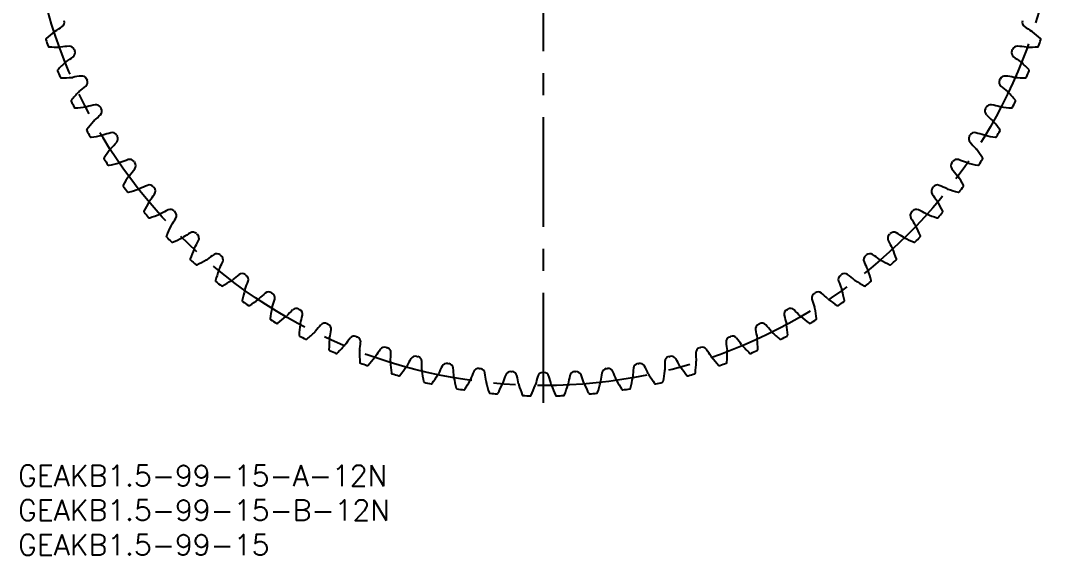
# Model space of a CAD drawing. Extents: x -1 to 234, y -13 to 176.
# Drawn here: x 0.4 to 150, y -13 to 64.2 of the extents above; entities that cross this region are included whole.
import ezdxf

# ---------------------------------------------------------------- set-up
doc = ezdxf.new("R2010")
doc.units = 0
doc.header["$LTSCALE"] = 0.5
doc.linetypes.add('CENTER', pattern=[50.8, 31.75, -6.35, 6.35, -6.35])
for name, color, linetype in [('MSM_CENTER', 1, 'CENTER'), ('MSM_CONTINUOUS', 7, 'CONTINUOUS'), ('MSM_PART_NUMBER', 7, 'CONTINUOUS')]:
    doc.layers.add(name, color=color, linetype=linetype)
doc.styles.get("Standard").update_dxf_attribs({"font": 'txt.shx', "height": 1, "bigfont": 'bigfont.shx'})

# ---------------------------------------------------------------- blocks, each defined once
blk = doc.blocks.new('*U2')
at = {"layer": 'MSM_PART_NUMBER'}
blk.add_text('GEAKB1.5-99-15-A-12N', height=3, dxfattribs=at).set_placement((0, -3))
blk = doc.blocks.new('*U3')
at = {"layer": 'MSM_PART_NUMBER'}
blk.add_text('GEAKB1.5-99-15-B-12N', height=3, dxfattribs=at).set_placement((0, -8))
blk = doc.blocks.new('*U4')
at = {"layer": 'MSM_PART_NUMBER'}
blk.add_text('GEAKB1.5-99-15', height=3, dxfattribs=at).set_placement((0, -13))

msp = doc.modelspace()

# ---------------------------------------------------------------- linework, layer by layer
at = {"layer": 'MSM_CENTER'}
msp.add_line((75.75, 9), (75.75, 162.5), dxfattribs=at)
msp.add_circle((75.75, 85.75), 74.25, dxfattribs=at)
at = {"layer": 'MSM_CONTINUOUS'}
for centre, radius, start, end in [((-5.99, 81.53), 22, 300.9787, 304.1736), ((5.95, 63.95), 0.75, 304.1736, 17.3431), ((145.55, 63.95), 0.75, 162.6569, 235.8264), ((157.49, 81.53), 22, 235.8264, 239.0213), ((4.15, 61.5), 0.15, 131.6883, 198.7115), ((75.75, 85.75), 75.75, 198.7114, 199.4704), ((20.51, 43.13), 24.75, 128.1818, 131.6883), ((5.98, 61.6), 1.25, 120.9266, 128.1818), ((145.52, 61.6), 1.25, 51.8182, 59.0734), ((130.99, 43.13), 24.75, 48.3117, 51.8182), ((75.75, 85.75), 75.75, 340.5296, 341.2886), ((147.35, 61.5), 0.15, 341.2886, 48.3118), ((4.47, 60.55), 0.15, 199.4704, 266.4935), ((5.98, 85.11), 24.75, 266.4935, 270), ((5.98, 61.6), 1.25, 270, 277.2553), ((8.89, 38.54), 22, 94.0082, 97.2031), ((7.41, 59.74), 0.75, 20.8387, 94.0082), ((75.75, 85.75), 72.38, 200.8387, 200.9795), ((75.75, 85.75), 72.38, 339.0205, 339.1613), ((144.09, 59.74), 0.75, 85.9918, 159.1613), ((142.61, 38.54), 22, 82.7969, 85.9918), ((145.52, 61.6), 1.25, 262.7447, 270), ((145.52, 85.11), 24.75, 270, 273.5065), ((147.03, 60.55), 0.15, 273.5065, 340.5295), ((-5.55, 76.36), 22, 304.615, 307.81), ((7.47, 59.57), 0.75, 307.81, 20.9795), ((144.03, 59.57), 0.75, 159.0205, 232.19), ((157.05, 76.36), 22, 232.19, 235.385), ((5.83, 57), 0.15, 135.3246, 202.3479), ((75.75, 85.75), 75.75, 202.3478, 203.1067), ((23.32, 39.71), 24.75, 131.8182, 135.3246), ((7.65, 57.23), 1.25, 124.5629, 131.8182), ((143.85, 57.23), 1.25, 48.1818, 55.4371), ((128.18, 39.71), 24.75, 44.6754, 48.1818), ((75.75, 85.75), 75.75, 336.8933, 337.6522), ((145.67, 57), 0.15, 337.6522, 44.6754), ((6.21, 56.08), 0.15, 203.1067, 270.1299), ((6.16, 80.68), 24.75, 270.1299, 273.6364), ((7.65, 57.23), 1.25, 273.6364, 280.8916), ((12.02, 34.39), 22, 97.6446, 100.8395), ((9.2, 55.45), 0.75, 24.4751, 97.6446), ((9.27, 55.29), 0.75, 311.4463, 24.6158), ((75.75, 85.75), 72.38, 204.4751, 204.6158), ((142.23, 55.29), 0.75, 155.3842, 228.5536), ((75.75, 85.75), 72.38, 335.3842, 335.5249), ((142.3, 55.45), 0.75, 82.3555, 155.5249), ((139.48, 34.39), 22, 79.1605, 82.3554), ((143.85, 57.23), 1.25, 259.1084, 266.3637), ((145.34, 80.68), 24.75, 266.3636, 269.8701), ((145.29, 56.08), 0.15, 269.8701, 336.8932), ((9.6, 52.96), 1.25, 128.1993, 135.4546), ((-4.8, 71.22), 22, 308.2514, 311.4463), ((156.3, 71.22), 22, 228.5537, 231.7486), ((141.9, 52.96), 1.25, 44.5455, 51.8007), ((7.79, 52.63), 0.15, 138.961, 205.9842), ((75.75, 85.75), 75.75, 205.9842, 206.7431), ((26.35, 36.48), 24.75, 135.4545, 138.961), ((125.15, 36.48), 24.75, 41.039, 44.5455), ((75.75, 85.75), 75.75, 333.2569, 334.0158), ((143.71, 52.63), 0.15, 334.0158, 41.0391), ((8.24, 51.73), 0.15, 206.7431, 273.7662), ((6.62, 76.28), 24.75, 273.7663, 277.2727), ((9.6, 52.96), 1.25, 277.2727, 284.528), ((15.41, 30.45), 22, 101.2809, 104.4759), ((11.25, 51.29), 0.75, 28.1114, 101.2809), ((11.34, 51.14), 0.75, 315.0827, 28.2522), ((75.75, 85.75), 72.38, 208.1114, 208.2522), ((140.16, 51.14), 0.75, 151.7478, 224.9173), ((75.75, 85.75), 72.38, 331.7478, 331.8886), ((140.25, 51.29), 0.75, 78.7191, 151.8886), ((136.09, 30.45), 22, 75.5241, 78.7191), ((141.9, 52.96), 1.25, 255.472, 262.7273), ((144.88, 76.28), 24.75, 262.7273, 266.2337), ((143.26, 51.73), 0.15, 266.2335, 333.2568), ((29.57, 33.44), 24.75, 139.0909, 142.5974), ((11.81, 48.83), 1.25, 131.8356, 139.0909), ((-3.71, 66.14), 22, 311.8878, 315.0827), ((155.21, 66.14), 22, 224.9173, 228.1122), ((139.69, 48.83), 1.25, 40.9091, 48.1644), ((121.93, 33.44), 24.75, 37.4026, 40.9091), ((10.03, 48.38), 0.15, 142.5972, 209.6205), ((75.75, 85.75), 75.75, 209.6205, 210.3795), ((19.04, 26.74), 22, 104.9173, 108.1122), ((13.57, 47.27), 0.75, 31.7478, 104.9173), ((137.93, 47.27), 0.75, 75.0827, 148.2522), ((132.46, 26.74), 22, 71.8878, 75.0827), ((75.75, 85.75), 75.75, 329.6205, 330.3795), ((141.47, 48.38), 0.15, 330.3795, 37.4027), ((10.53, 47.52), 0.15, 210.3795, 277.4026), ((7.36, 71.91), 24.75, 277.4026, 280.9091), ((11.81, 48.83), 1.25, 280.9091, 288.1644), ((-2.31, 61.14), 22, 315.5241, 318.7191), ((75.75, 85.75), 72.38, 211.7478, 211.8886), ((13.66, 47.12), 0.75, 318.7191, 31.8886), ((137.84, 47.12), 0.75, 148.1114, 221.2809), ((75.75, 85.75), 72.38, 328.1114, 328.2522), ((153.81, 61.14), 22, 221.2809, 224.4759), ((139.69, 48.83), 1.25, 251.8356, 259.0909), ((144.14, 71.91), 24.75, 259.0909, 262.5974), ((140.97, 47.52), 0.15, 262.5972, 329.6204), ((32.98, 30.62), 24.75, 142.7273, 146.2337), ((14.28, 44.85), 1.25, 135.472, 142.7273), ((137.22, 44.85), 1.25, 37.2727, 44.528), ((118.52, 30.62), 24.75, 33.7663, 37.2727), ((12.53, 44.29), 0.15, 146.2339, 213.2568), ((75.75, 85.75), 75.75, 213.2569, 214.0158), ((8.38, 67.6), 24.75, 281.039, 284.5455), ((14.28, 44.85), 1.25, 284.5455, 291.8007), ((22.89, 23.26), 22, 108.5537, 111.7486), ((16.13, 43.41), 0.75, 35.3842, 108.5537), ((75.75, 85.75), 72.38, 215.3842, 215.5249), ((16.24, 43.26), 0.75, 322.3554, 35.5249), ((135.26, 43.26), 0.75, 144.4751, 217.6445), ((75.75, 85.75), 72.38, 324.4751, 324.6158), ((135.37, 43.41), 0.75, 71.4464, 144.6158), ((128.61, 23.26), 22, 68.2514, 71.4463), ((137.22, 44.85), 1.25, 248.1993, 255.4546), ((143.12, 67.6), 24.75, 255.4545, 258.961), ((75.75, 85.75), 75.75, 325.9842, 326.7431), ((138.97, 44.29), 0.15, 326.7431, 33.7663), ((13.09, 43.46), 0.15, 214.0158, 281.039), ((-0.59, 56.24), 22, 319.1605, 322.3554), ((152.09, 56.24), 22, 217.6446, 220.8395), ((138.41, 43.46), 0.15, 258.961, 325.9841), ((15.29, 40.37), 0.15, 149.8701, 216.8932), ((36.56, 28.02), 24.75, 146.3636, 149.8701), ((17, 41.04), 1.25, 139.1084, 146.3637), ((26.96, 20.03), 22, 112.19, 115.385), ((18.94, 39.71), 0.75, 39.0205, 112.19), ((132.56, 39.71), 0.75, 67.81, 140.9795), ((124.54, 20.03), 22, 64.615, 67.81), ((134.5, 41.04), 1.25, 33.6364, 40.8916), ((114.94, 28.02), 24.75, 30.1299, 33.6364), ((136.21, 40.37), 0.15, 323.1067, 30.13), ((75.75, 85.75), 75.75, 216.8933, 217.6522), ((15.89, 39.57), 0.15, 217.6522, 284.6753), ((9.66, 63.37), 24.75, 284.6754, 288.1818), ((17, 41.04), 1.25, 288.1818, 295.4371), ((1.44, 51.46), 22, 322.7969, 325.9918), ((75.75, 85.75), 72.38, 219.0205, 219.1613), ((19.05, 39.57), 0.75, 325.9918, 39.1613), ((132.45, 39.57), 0.75, 140.8387, 214.0082), ((150.06, 51.46), 22, 214.0082, 217.2031), ((75.75, 85.75), 72.38, 320.8387, 320.9795), ((134.5, 41.04), 1.25, 244.5629, 251.8182), ((141.84, 63.37), 24.75, 251.8182, 255.3246), ((135.61, 39.57), 0.15, 255.3245, 322.3477), ((75.75, 85.75), 75.75, 322.3478, 323.1067), ((40.31, 25.65), 24.75, 150, 153.5065), ((19.95, 37.4), 1.25, 142.7447, 150), ((131.55, 37.4), 1.25, 30, 37.2553), ((111.19, 25.65), 24.75, 26.4935, 30), ((18.29, 36.62), 0.15, 153.5065, 220.5296), ((75.75, 85.75), 75.75, 220.5296, 221.2886), ((11.22, 59.22), 24.75, 288.3117, 291.8182), ((19.95, 37.4), 1.25, 291.8182, 299.0734), ((31.23, 17.07), 22, 115.8264, 119.0213), ((21.97, 36.2), 0.75, 42.6569, 115.8264), ((75.75, 85.75), 72.38, 222.6569, 222.7977), ((22.09, 36.07), 0.75, 329.6282, 42.7977), ((129.41, 36.07), 0.75, 137.2023, 210.3718), ((75.75, 85.75), 72.38, 317.2023, 317.3431), ((129.53, 36.2), 0.75, 64.1736, 137.3431), ((120.27, 17.07), 22, 60.9787, 64.1736), ((131.55, 37.4), 1.25, 240.9266, 248.1818), ((140.28, 59.22), 24.75, 248.1818, 251.6883), ((75.75, 85.75), 75.75, 318.7114, 319.4704), ((133.21, 36.62), 0.15, 319.4704, 26.4936), ((18.94, 35.87), 0.15, 221.2886, 288.3117), ((44.19, 23.52), 24.75, 153.6364, 157.1428), ((23.13, 33.96), 1.25, 146.3811, 153.6364), ((3.76, 46.81), 22, 326.4332, 329.6282), ((147.74, 46.81), 22, 210.3718, 213.5668), ((128.37, 33.96), 1.25, 26.3636, 33.6189), ((107.31, 23.52), 24.75, 22.8572, 26.3636), ((132.56, 35.87), 0.15, 251.6883, 318.7113), ((21.52, 33.08), 0.15, 157.143, 224.1659), ((75.75, 85.75), 75.75, 224.166, 224.9249), ((35.67, 14.39), 22, 119.4627, 122.6577), ((25.22, 32.89), 0.75, 46.2932, 119.4627), ((75.75, 85.75), 72.38, 226.2932, 226.434), ((25.35, 32.76), 0.75, 333.2645, 46.434), ((126.15, 32.76), 0.75, 133.566, 206.7355), ((75.75, 85.75), 72.38, 313.566, 313.7068), ((126.28, 32.89), 0.75, 60.5373, 133.7068), ((115.83, 14.39), 22, 57.3423, 60.5373), ((75.75, 85.75), 75.75, 315.0751, 315.834), ((129.98, 33.08), 0.15, 315.834, 22.8572), ((22.22, 32.36), 0.15, 224.9249, 291.9481), ((13.03, 55.18), 24.75, 291.9481, 295.4545), ((23.13, 33.96), 1.25, 295.4545, 302.7098), ((6.37, 42.32), 22, 330.0696, 333.2645), ((145.13, 42.32), 22, 206.7355, 209.9304), ((128.37, 33.96), 1.25, 237.2902, 244.5455), ((138.47, 55.18), 24.75, 244.5455, 248.0519), ((129.28, 32.36), 0.15, 248.0517, 315.075), ((48.2, 21.64), 24.75, 157.2727, 160.7792), ((26.52, 30.72), 1.25, 150.0175, 157.2727), ((40.28, 11.99), 22, 123.0991, 126.2941), ((28.68, 29.79), 0.75, 49.9296, 123.0991), ((75.75, 85.75), 72.38, 229.9296, 230.0704), ((28.82, 29.68), 0.75, 336.9009, 50.0704), ((122.68, 29.68), 0.75, 129.9296, 203.0991), ((75.75, 85.75), 72.38, 309.9296, 310.0704), ((122.82, 29.79), 0.75, 56.9009, 130.0704), ((111.22, 11.99), 22, 53.7059, 56.9009), ((124.98, 30.72), 1.25, 22.7273, 29.9825), ((103.3, 21.64), 24.75, 19.2208, 22.7273), ((24.97, 29.74), 0.15, 160.779, 227.8023), ((75.75, 85.75), 75.75, 227.8024, 228.5613), ((25.72, 29.08), 0.15, 228.5613, 295.5844), ((15.09, 51.26), 24.75, 295.5845, 299.0909), ((26.52, 30.72), 1.25, 299.0909, 306.3462), ((9.27, 38.01), 22, 333.7059, 336.9009), ((142.23, 38.01), 22, 203.0991, 206.2941), ((124.98, 30.72), 1.25, 233.6538, 240.9091), ((136.41, 51.26), 24.75, 240.9091, 244.4155), ((125.78, 29.08), 0.15, 244.4155, 311.4386), ((75.75, 85.75), 75.75, 311.4387, 312.1976), ((126.53, 29.74), 0.15, 312.1976, 19.2209), ((52.32, 20.03), 24.75, 160.9091, 164.4155), ((30.11, 27.71), 1.25, 153.6538, 160.9091), ((45.03, 9.89), 22, 126.7355, 129.9304), ((32.32, 26.92), 0.75, 53.566, 126.7354), ((75.75, 85.75), 72.38, 233.566, 233.7068), ((32.47, 26.81), 0.75, 340.5373, 53.7068), ((119.03, 26.81), 0.75, 126.2932, 199.4627), ((75.75, 85.75), 72.38, 306.2932, 306.434), ((119.18, 26.92), 0.75, 53.2645, 126.434), ((106.47, 9.89), 22, 50.0696, 53.2645), ((121.39, 27.71), 1.25, 19.0909, 26.3462), ((99.18, 20.03), 24.75, 15.5845, 19.0909), ((28.62, 26.64), 0.15, 164.4155, 231.4388), ((75.75, 85.75), 75.75, 231.4387, 232.1976), ((29.41, 26.02), 0.15, 232.1976, 299.2208), ((17.4, 47.49), 24.75, 299.2208, 302.7273), ((30.11, 27.71), 1.25, 302.7273, 309.9825), ((12.43, 33.89), 22, 337.3423, 340.5373), ((139.07, 33.89), 22, 199.4627, 202.6577), ((121.39, 27.71), 1.25, 230.0175, 237.2727), ((134.1, 47.49), 24.75, 237.2727, 240.7792), ((122.09, 26.02), 0.15, 240.7792, 307.8023), ((75.75, 85.75), 75.75, 307.8024, 308.5613), ((122.88, 26.64), 0.15, 308.5613, 15.5845), ((56.54, 18.67), 24.75, 164.5455, 168.0519), ((33.88, 24.94), 1.25, 157.2902, 164.5455), ((33.88, 24.94), 1.25, 306.3636, 313.6189), ((49.9, 8.09), 22, 130.3718, 133.5668), ((36.14, 24.28), 0.75, 57.2023, 130.3718), ((75.75, 85.75), 72.38, 237.2023, 237.3431), ((15.85, 29.98), 22, 340.9787, 344.1736), ((36.29, 24.18), 0.75, 344.1736, 57.3431), ((115.21, 24.18), 0.75, 122.6569, 195.8264), ((135.65, 29.98), 22, 195.8264, 199.0213), ((75.75, 85.75), 72.38, 302.6569, 302.7977), ((115.36, 24.28), 0.75, 49.6282, 122.7977), ((101.6, 8.09), 22, 46.4332, 49.6282), ((117.62, 24.94), 1.25, 226.3811, 233.6364), ((117.62, 24.94), 1.25, 15.4545, 22.7098), ((94.96, 18.67), 24.75, 11.9481, 15.4545), ((32.47, 23.77), 0.15, 168.0519, 235.075), ((75.75, 85.75), 75.75, 235.0751, 235.834), ((33.29, 23.2), 0.15, 235.834, 302.8571), ((19.95, 43.86), 24.75, 302.8572, 306.3636), ((60.83, 17.59), 24.75, 168.1818, 171.6883), ((37.82, 22.4), 1.25, 160.9266, 168.1818), ((40.12, 21.89), 0.75, 60.8387, 134.0082), ((75.75, 85.75), 72.38, 240.8387, 240.9795), ((40.28, 21.81), 0.75, 347.81, 60.9795), ((111.22, 21.81), 0.75, 119.0205, 192.19), ((75.75, 85.75), 72.38, 299.0205, 299.1613), ((111.38, 21.89), 0.75, 45.9918, 119.1613), ((113.68, 22.4), 1.25, 11.8182, 19.0734), ((90.67, 17.59), 24.75, 8.3117, 11.8182), ((131.55, 43.86), 24.75, 233.6364, 237.1428), ((118.21, 23.2), 0.15, 237.1426, 304.1659), ((75.75, 85.75), 75.75, 304.166, 304.9249), ((119.03, 23.77), 0.15, 304.9249, 11.9482), ((36.49, 21.15), 0.15, 171.6883, 238.7114), ((75.75, 85.75), 75.75, 238.7114, 239.4704), ((22.72, 40.41), 24.75, 306.4935, 310), ((37.82, 22.4), 1.25, 310, 317.2553), ((54.88, 6.61), 22, 134.0082, 137.2031), ((19.5, 26.29), 22, 344.615, 347.81), ((132, 26.29), 22, 192.19, 195.385), ((96.62, 6.61), 22, 42.7969, 45.9918), ((113.68, 22.4), 1.25, 222.7447, 230), ((128.78, 40.41), 24.75, 230, 233.5065), ((75.75, 85.75), 75.75, 300.5296, 301.2886), ((115.01, 21.15), 0.15, 301.2886, 8.3118), ((37.35, 20.63), 0.15, 239.4704, 306.4935), ((65.18, 16.78), 24.75, 171.8182, 175.3246), ((41.92, 20.12), 1.25, 164.5629, 171.8182), ((59.94, 5.45), 22, 137.6446, 140.8395), ((44.24, 19.76), 0.75, 64.4751, 137.6445), ((75.75, 85.75), 72.38, 244.4751, 244.6158), ((44.4, 19.68), 0.75, 351.4463, 64.6158), ((23.39, 22.85), 22, 348.2514, 351.4463), ((107.1, 19.68), 0.75, 115.3842, 188.5536), ((128.11, 22.85), 22, 188.5537, 191.7486), ((75.75, 85.75), 72.38, 295.3842, 295.5249), ((107.26, 19.76), 0.75, 42.3554, 115.5249), ((91.56, 5.45), 22, 39.1605, 42.3554), ((109.58, 20.12), 1.25, 8.1818, 15.4371), ((86.32, 16.78), 24.75, 4.6754, 8.1818), ((114.15, 20.63), 0.15, 233.5063, 300.5295), ((40.66, 18.78), 0.15, 175.3248, 242.3479), ((75.75, 85.75), 75.75, 242.3478, 243.1067), ((41.55, 18.33), 0.15, 243.1067, 310.1299), ((25.7, 37.13), 24.75, 310.1299, 313.6364), ((41.92, 20.12), 1.25, 313.6364, 320.8916), ((69.58, 16.25), 24.75, 175.4545, 178.961), ((46.15, 18.11), 1.25, 168.1993, 175.4546), ((65.07, 4.6), 22, 141.2809, 144.4759), ((48.49, 17.9), 0.75, 68.1114, 141.2809), ((75.75, 85.75), 72.38, 248.1114, 248.2522), ((48.66, 17.83), 0.75, 355.0827, 68.2522), ((102.84, 17.83), 0.75, 111.7478, 184.9173), ((75.75, 85.75), 72.38, 291.7478, 291.8886), ((103.01, 17.9), 0.75, 38.7191, 111.8886), ((86.43, 4.6), 22, 35.5241, 38.7191), ((105.35, 18.11), 1.25, 4.5455, 11.8007), ((81.92, 16.25), 24.75, 1.039, 4.5455), ((109.58, 20.12), 1.25, 219.1084, 226.3637), ((125.8, 37.13), 24.75, 226.3636, 229.8701), ((109.95, 18.33), 0.15, 229.8701, 296.8932), ((75.75, 85.75), 75.75, 296.8933, 297.6522), ((110.84, 18.78), 0.15, 297.6522, 4.6754), ((44.98, 16.69), 0.15, 178.961, 245.9843), ((75.75, 85.75), 75.75, 245.9842, 246.7431), ((28.88, 34.06), 24.75, 313.7663, 317.2727), ((46.15, 18.11), 1.25, 317.2727, 324.528), ((50.5, 16.37), 1.25, 171.8356, 179.0909), ((27.48, 19.65), 22, 351.8878, 355.0827), ((70.24, 4.09), 22, 144.9173, 148.1122), ((52.85, 16.3), 0.75, 71.7478, 144.9173), ((75.75, 85.75), 72.38, 251.7478, 251.8886), ((53.02, 16.25), 0.75, 358.7191, 71.8886), ((98.48, 16.25), 0.75, 108.1114, 181.2809), ((75.75, 85.75), 72.38, 288.1114, 288.2522), ((98.65, 16.3), 0.75, 35.0827, 108.2522), ((81.26, 4.09), 22, 31.8878, 35.0827), ((124.02, 19.65), 22, 184.9173, 188.1122), ((101, 16.37), 1.25, 0.9091, 8.1644), ((105.35, 18.11), 1.25, 215.472, 222.7273), ((122.62, 34.06), 24.75, 222.7273, 226.2337), ((75.75, 85.75), 75.75, 293.2569, 294.0158), ((106.52, 16.69), 0.15, 294.0158, 1.0391), ((45.9, 16.29), 0.15, 246.7431, 313.7662), ((74, 16), 24.75, 179.0909, 182.5974), ((32.26, 31.19), 24.75, 317.4026, 320.9091), ((50.5, 16.37), 1.25, 320.9091, 328.1644), ((54.95, 14.91), 1.25, 175.472, 182.7273), ((31.77, 16.72), 22, 355.5241, 358.7191), ((75.43, 3.91), 22, 148.5537, 151.7486), ((57.3, 14.99), 0.75, 75.3842, 148.5536), ((75.75, 85.75), 72.38, 255.3842, 255.5249), ((57.47, 14.95), 0.75, 2.3554, 75.5249), ((36.24, 14.07), 22, 359.1605, 2.3554), ((115.26, 14.07), 22, 177.6446, 180.8395), ((94.03, 14.95), 0.75, 104.4751, 177.6446), ((75.75, 85.75), 72.38, 284.4751, 284.6158), ((94.2, 14.99), 0.75, 31.4463, 104.6158), ((76.07, 3.91), 22, 28.2514, 31.4463), ((119.73, 16.72), 22, 181.2809, 184.4759), ((96.55, 14.91), 1.25, 357.2727, 4.528), ((101, 16.37), 1.25, 211.8356, 219.0909), ((119.24, 31.19), 24.75, 219.0909, 222.5974), ((77.5, 16), 24.75, 357.4026, 0.9091), ((105.6, 16.29), 0.15, 226.2337, 293.2568), ((49.42, 14.88), 0.15, 182.5975, 249.6205), ((75.75, 85.75), 75.75, 249.6205, 250.3795), ((50.36, 14.54), 0.15, 250.3795, 317.4026), ((78.43, 16.03), 24.75, 182.7273, 186.2337), ((35.8, 28.54), 24.75, 321.039, 324.5455), ((54.95, 14.91), 1.25, 324.5455, 331.8007), ((59.48, 13.73), 1.25, 179.1084, 186.3637), ((82.84, 16.34), 24.75, 186.3636, 189.8701), ((80.62, 4.05), 22, 152.19, 155.385), ((61.82, 13.96), 0.75, 79.0205, 152.19), ((75.75, 85.75), 72.38, 259.0205, 259.1613), ((62, 13.93), 0.75, 5.9918, 79.1613), ((40.87, 11.71), 22, 2.7969, 5.9918), ((85.79, 4.52), 22, 155.8264, 159.0213), ((66.4, 13.22), 0.75, 82.6569, 155.8264), ((75.75, 85.75), 72.38, 262.6569, 262.7977), ((66.58, 13.2), 0.75, 9.6282, 82.7977), ((71.02, 12.78), 0.75, 86.2932, 159.4627), ((75.75, 85.75), 72.38, 266.2932, 266.434), ((71.2, 12.77), 0.75, 13.2645, 86.434), ((80.3, 12.77), 0.75, 93.566, 166.7354), ((75.75, 85.75), 72.38, 273.566, 273.7068), ((80.48, 12.78), 0.75, 20.5373, 93.7068), ((84.92, 13.2), 0.75, 97.2023, 170.3718), ((75.75, 85.75), 72.38, 277.2023, 277.3431), ((85.1, 13.22), 0.75, 24.1736, 97.3431), ((65.71, 4.52), 22, 20.9787, 24.1736), ((110.63, 11.71), 22, 174.0082, 177.2031), ((89.5, 13.93), 0.75, 100.8387, 174.0082), ((75.75, 85.75), 72.38, 280.8387, 280.9795), ((89.68, 13.96), 0.75, 27.81, 100.9795), ((70.88, 4.05), 22, 24.615, 27.81), ((68.66, 16.34), 24.75, 350.1299, 353.6364), ((92.02, 13.73), 1.25, 353.6364, 0.8916), ((96.55, 14.91), 1.25, 208.1993, 215.4546), ((115.7, 28.54), 24.75, 215.4545, 218.961), ((73.07, 16.03), 24.75, 353.7663, 357.2727), ((101.14, 14.54), 0.15, 222.5972, 289.6204), ((75.75, 85.75), 75.75, 289.6205, 290.3795), ((102.08, 14.88), 0.15, 290.3795, 357.4027), ((53.97, 13.35), 0.15, 186.2335, 253.2568), ((75.75, 85.75), 75.75, 253.2569, 254.0158), ((54.93, 13.07), 0.15, 254.0158, 321.039), ((58.61, 12.12), 0.15, 189.8699, 256.8932), ((75.75, 85.75), 75.75, 256.8933, 257.6522), ((39.51, 26.12), 24.75, 324.6754, 328.1818), ((59.48, 13.73), 1.25, 328.1818, 335.4371), ((64.08, 12.84), 1.25, 182.7447, 190), ((87.23, 16.93), 24.75, 190, 193.5065), ((43.37, 23.94), 24.75, 328.3117, 331.8182), ((64.08, 12.84), 1.25, 331.8182, 339.0734), ((45.63, 9.65), 22, 6.4332, 9.6282), ((68.73, 12.25), 1.25, 186.3811, 193.6364), ((90.92, 5.32), 22, 159.4627, 162.6577), ((50.52, 7.89), 22, 10.0696, 13.2645), ((95.99, 6.45), 22, 163.0991, 166.2941), ((75.66, 12.63), 0.75, 89.9296, 163.0991), ((75.75, 85.75), 72.38, 269.9296, 270.0704), ((75.84, 12.63), 0.75, 16.9009, 90.0704), ((55.51, 6.45), 22, 13.7059, 16.9009), ((100.98, 7.89), 22, 166.7355, 169.9304), ((60.58, 5.32), 22, 17.3423, 20.5373), ((82.77, 12.25), 1.25, 346.3636, 353.6189), ((105.87, 9.65), 22, 170.3718, 173.5668), ((87.42, 12.84), 1.25, 200.9266, 208.1818), ((108.13, 23.94), 24.75, 208.1818, 211.6883), ((64.27, 16.93), 24.75, 346.4935, 350), ((87.42, 12.84), 1.25, 350, 357.2553), ((92.02, 13.73), 1.25, 204.5629, 211.8182), ((111.99, 26.12), 24.75, 211.8182, 215.3246), ((75.75, 85.75), 75.75, 282.3478, 283.1067), ((92.89, 12.12), 0.15, 283.1067, 350.13), ((96.57, 13.07), 0.15, 218.961, 285.9841), ((75.75, 85.75), 75.75, 285.9842, 286.7431), ((97.53, 13.35), 0.15, 286.7431, 353.7663), ((59.58, 11.9), 0.15, 257.6522, 324.6753), ((63.31, 11.18), 0.15, 193.5065, 260.5295), ((75.75, 85.75), 75.75, 260.5296, 261.2886), ((64.3, 11.02), 0.15, 261.2886, 328.3117), ((91.57, 17.79), 24.75, 193.6364, 197.1428), ((68.07, 10.54), 0.15, 197.1426, 264.1659), ((47.35, 22.02), 24.75, 331.9481, 335.4545), ((68.73, 12.25), 1.25, 335.4545, 342.7098), ((73.41, 11.95), 1.25, 190.0175, 197.2727), ((95.85, 18.93), 24.75, 197.2727, 200.7792), ((51.45, 20.34), 24.75, 335.5845, 339.0909), ((73.41, 11.95), 1.25, 339.0909, 346.3462), ((78.09, 11.95), 1.25, 193.6538, 200.9091), ((100.05, 20.34), 24.75, 200.9091, 204.4155), ((55.65, 18.93), 24.75, 339.2208, 342.7273), ((78.09, 11.95), 1.25, 342.7273, 349.9825), ((82.77, 12.25), 1.25, 197.2902, 204.5455), ((104.15, 22.02), 24.75, 204.5455, 208.0519), ((83.43, 10.54), 0.15, 275.834, 342.8571), ((59.93, 17.79), 24.75, 342.8572, 346.3636), ((87.2, 11.02), 0.15, 211.6883, 278.7114), ((75.75, 85.75), 75.75, 278.7114, 279.4704), ((88.19, 11.18), 0.15, 279.4704, 346.4935), ((91.92, 11.9), 0.15, 215.3245, 282.3477), ((75.75, 85.75), 75.75, 264.166, 264.9249), ((69.06, 10.45), 0.15, 264.9249, 331.948), ((72.85, 10.21), 0.15, 200.7792, 267.8023), ((75.75, 85.75), 75.75, 267.8024, 268.5613), ((73.85, 10.17), 0.15, 268.5613, 335.5844), ((77.65, 10.17), 0.15, 204.4154, 271.4386), ((75.75, 85.75), 75.75, 271.4387, 272.1976), ((78.65, 10.21), 0.15, 272.1976, 339.2208), ((82.44, 10.45), 0.15, 208.0517, 275.075), ((75.75, 85.75), 75.75, 275.0751, 275.834)]:
    msp.add_arc(centre, radius, start, end, dxfattribs=at)

# ---------------------------------------------------------------- block references
for name in ['*U2', '*U3', '*U4']:
    msp.add_blockref(name, (0, 0), dxfattribs=at)

doc.saveas('drawing.dxf')
